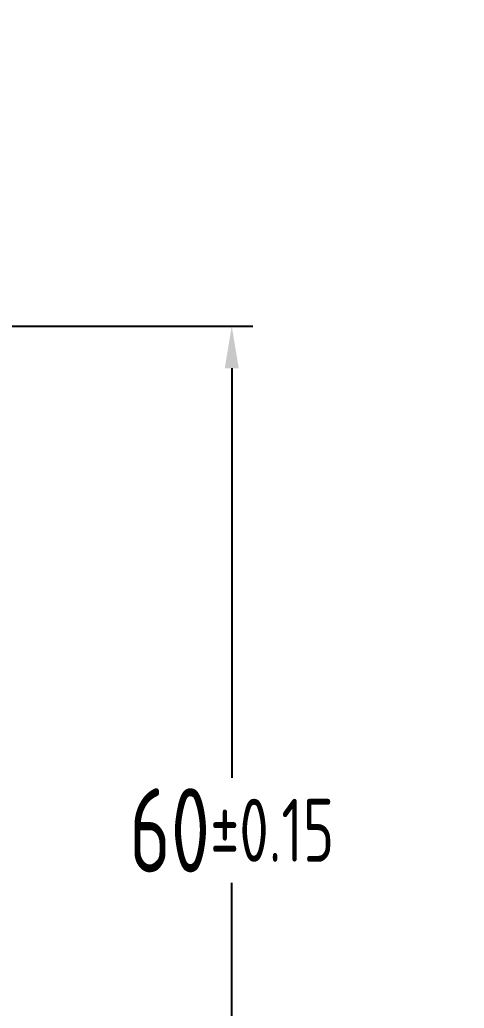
# Model space of a CAD drawing. Header units: millimetres. Extents: x 33 to 453, y 25 to 322.
# Drawn here: x 184.9 to 211.3, y 205.6 to 264.4 of the extents above; entities that cross this region are included whole.
import ezdxf

# ---------------------------------------------------------------- set-up
doc = ezdxf.new("R2010")
doc.units = ezdxf.units.MM
doc.layers.add('标注、技术要求', color=1, linetype='Continuous')
doc.styles.add('陈杰（2）', font='gbenor.shx', dxfattribs={"width": 0.8, "height": 5, "bigfont": 'gbcbig.shx'})
doc.dimstyles.new('ISO-25（1）', dxfattribs={"dimtxt": 5, "dimasz": 2.5, "dimexe": 1.25, "dimexo": 0.625, "dimtad": 1, "dimtih": 1, "dimtoh": 1, "dimdsep": 46, "dimtxsty": '陈杰（2）', "dimcen": 2.5, "dimclrt": 256, "dimadec": 0, "dimazin": 0, "dimtol": 1, "dimtp": 0.15, "dimtm": 0.15, "dimtfac": 0.75, "dimtmove": 1, "dimatfit": 3, "dimfxl": 1, "dimtolj": 1, "dimarcsym": 0})
doc.dimstyles.new('ISO-25（3）', dxfattribs={"dimtxt": 5, "dimasz": 2.5, "dimexe": 1.25, "dimexo": 0.625, "dimtad": 1, "dimtih": 1, "dimtoh": 1, "dimdsep": 46, "dimtxsty": '陈杰（2）', "dimcen": 2.5, "dimclrt": 256, "dimadec": 0, "dimazin": 0, "dimtol": 1, "dimtp": 0.1, "dimtm": 0.1, "dimtfac": 0.75, "dimtmove": 1, "dimatfit": 3, "dimfxl": 1, "dimtolj": 1, "dimarcsym": 0})

# ---------------------------------------------------------------- blocks, each defined once
blk = doc.blocks.new('*D33')
at = {"layer": 'Defpoints', "color": 0, "transparency": 16777216}
for p in [(181.12, 246.147), (181.12, 186.147), (197.5, 186.147)]:
    blk.add_point(p, dxfattribs=at)
at = {"layer": '标注、技术要求', "color": 0, "lineweight": -2, "transparency": 16777216}
for p, q in [((181.745, 246.147), (198.75, 246.147)), ((197.5, 243.647), (197.5, 219.272)), ((197.5, 188.647), (197.5, 213.022)), ((181.745, 186.147), (198.75, 186.147))]:
    blk.add_line(p, q, dxfattribs=at)
at = {"layer": '标注、技术要求', "color": 0, "transparency": 16777216}
for points in [[(197.084, 243.647), (197.917, 243.647), (197.5, 246.147)], [(197.084, 188.647), (197.917, 188.647), (197.5, 186.147)]]:
    blk.add_solid(points, dxfattribs=at)
at = {"layer": '标注、技术要求', "transparency": 16777216, "insert": (197.5, 216.147), "char_height": 5, "attachment_point": 5, "style": '陈杰（2）'}
blk.add_mtext('\\A1;60{\\H3.75;±0.15}', dxfattribs=at)
blk = doc.blocks.new('*D56')
at = {"layer": 'Defpoints', "color": 0, "transparency": 16777216}
for p in [(143.878, 251.472), (162.923, 246.554), (143.878, 246.147)]:
    blk.add_point(p, dxfattribs=at)
at = {"layer": '标注、技术要求', "color": 0, "lineweight": -2, "transparency": 16777216}
for p, q in [((153.4, 251.472), (163.543, 257.978)), ((163.543, 257.978), (179.097, 257.978)), ((143.878, 246.772), (143.878, 252.722)), ((162.923, 247.179), (162.923, 252.722)), ((160.423, 251.472), (146.378, 251.472))]:
    blk.add_line(p, q, dxfattribs=at)
at = {"layer": '标注、技术要求', "color": 0, "transparency": 16777216}
for points in [[(146.378, 251.889), (146.378, 251.056), (143.878, 251.472)], [(160.423, 251.889), (160.423, 251.056), (162.923, 251.472)]]:
    blk.add_solid(points, dxfattribs=at)
at = {"layer": '标注、技术要求', "transparency": 16777216, "insert": (171.32, 261.103), "char_height": 5, "attachment_point": 5, "style": '陈杰（2）'}
blk.add_mtext('\\A1;19.05{\\H3.75;±0.1}', dxfattribs=at)

msp = doc.modelspace()

# ---------------------------------------------------------------- dimensions: what is measured, and where the dimension line sits
at = {"layer": '标注、技术要求'}
dim = msp.add_linear_dim(base=(143.877719915, 251.472335989), p1=(162.922719915, 246.553726304), p2=(143.877719915, 246.146726304), dimstyle='ISO-25（3）', dxfattribs=at)
dim.commit()
dim.dimension.update_dxf_attribs({"geometry": '*D56', "text_midpoint": (164.16838717, 257.978132337), "dimtype": 160})
dim = msp.add_linear_dim(base=(197.5, 186.147), p1=(181.12, 246.147), p2=(181.12, 186.147), angle=90, dimstyle='ISO-25（1）', dxfattribs=at)
dim.commit()
dim.dimension.update_dxf_attribs({"geometry": '*D33', "text_midpoint": (197.5, 216.147)})

doc.saveas('drawing.dxf')
